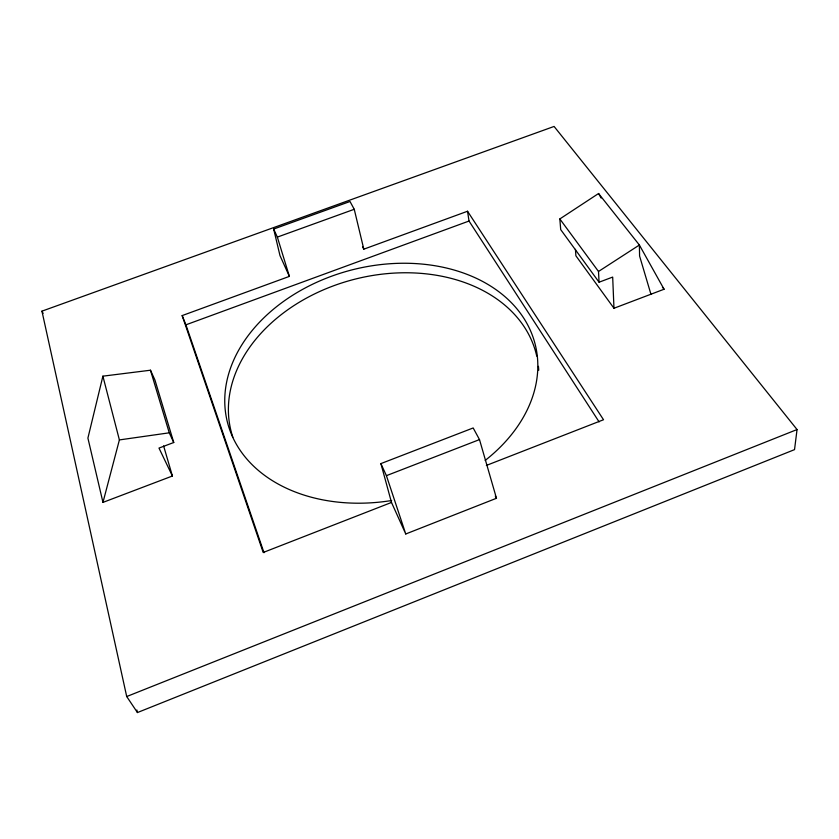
<?xml version="1.0" encoding="UTF-8"?>
<svg xmlns="http://www.w3.org/2000/svg" width="839" height="839" viewBox="0 0 839 839"><rect width="100%" height="100%" fill="white"/><g stroke="black" fill="none" stroke-linecap="round" stroke-linejoin="round"><path stroke-width="1.26" d="M797.05 429.547L794.533 449.631L137.439 712.552L126.71 696.538L41.95 311.154L554.086 126.448L797.05 429.547L126.71 696.538M172.404 476.007L158.98 448.078L173.746 442.51L154.921 379.983L150.475 370.219L102.893 376.166L87.906 438.094L102.966 502.393L172.404 476.007L163.615 445.939M102.966 502.393L119.39 439.919L102.893 376.166M613.97 308.259L612.68 277.08L599.067 282.208L560.704 229.603L559.833 218.948L598.564 193.515L639.381 245.019L664.069 289.235L613.97 308.259L575.89 255.79L575.439 249.33M599.067 282.208L598.501 271.479L639.381 245.019L639.591 256.031L650.928 294.227M405.751 533.982L496.478 498.272L479.499 439.594L473.175 427.963L380.896 463.6L391.498 502.446L405.751 533.982L386.412 475.661L380.896 463.6M391.498 502.446L263.205 552.481L182.157 315.59L289.382 276.388L277.352 237.101L273.671 229.047L350.01 201.507L354.247 209.289L363.811 249.173L467.533 211.25L603.524 419.741L486.358 465.435M386.412 475.661L479.499 439.594M182.157 315.59L185.922 324.819L469.022 221.035L599.098 421.891M277.352 237.101L354.247 209.289M119.39 439.919L169.258 432.819L173.746 442.51M662.453 287.179L664.069 289.235M559.833 218.948L598.501 271.479M598.564 193.515L601.154 198.067M362.616 246.928L363.811 249.173M495.283 496.017L496.478 498.272M41.95 311.154L43.114 313.377M289.382 276.388L279.985 255.591L273.671 229.047M185.922 324.819L264.002 552.712M150.475 370.219L169.258 432.819M136.862 709.993L137.439 712.552M467.533 211.25L469.022 221.035M538.418 366.318A157.386 116.936 -14.2 0 1 538.732 370.23M232.854 437.266A157.386 116.936 -14.2 0 1 352.307 279.848A157.386 116.936 -14.2 0 1 536.761 356.166M391.645 500.516A158.728 117.061 -14.2 0 1 229.152 372.254A158.728 117.061 -14.2 0 1 461.943 272.497A158.728 117.061 -14.2 0 1 485.173 460.433"/></g></svg>
